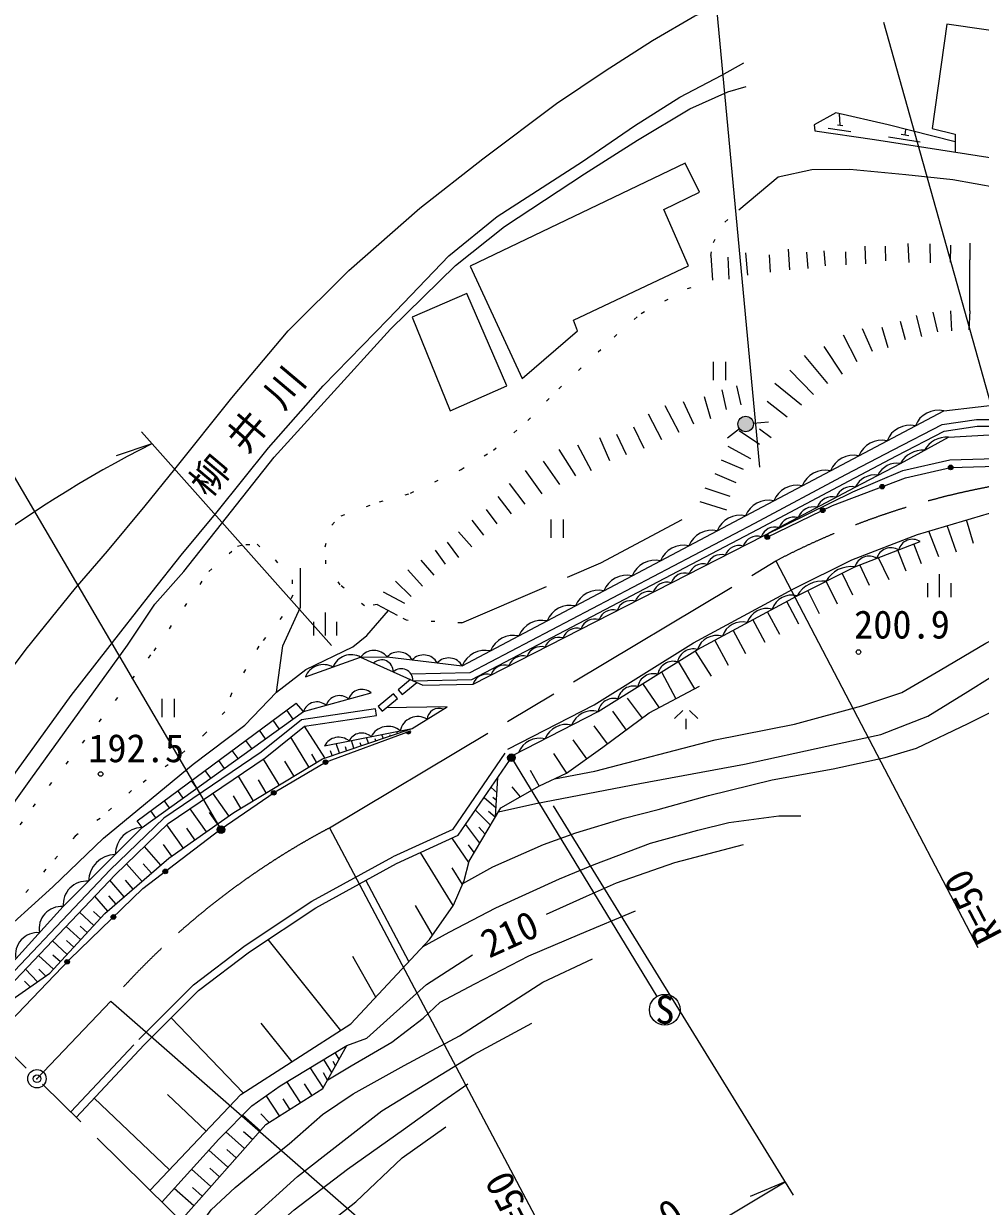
# Model space of a CAD drawing. Units: millimetres, scale not verified. Extents: x 40000 to 680000, y 20000 to 380000.
# Drawn here: x 78584 to 140818, y 261645 to 338566 of the extents above; entities that cross this region are included whole.
import ezdxf
from ezdxf.enums import TextEntityAlignment as Align

# ---------------------------------------------------------------- set-up
doc = ezdxf.new("R2010")
doc.units = ezdxf.units.MM
doc.header["$LTSCALE"] = 1000
doc.header["$PDMODE"] = 32
doc.header["$PDSIZE"] = 500
for name, pattern in [('CHAIN', [18.5, 12, -1.5, 3.5, -1.5]), ('DASHED', [7.5, 6, -1.5]), ('DOTTED', [1.75, 0.25, -1.5])]:
    doc.linetypes.add(name, pattern=pattern)
for name, color, linetype, lineweight in [('M-BGD', 7, 'Continuous', 13), ('M-BMK', 2, 'CHAIN', 13), ('M-BMK-SRVR', 3, 'Continuous', 13), ('M-STR-HTXT', 7, 'Continuous', 13), ('M-STR-STRC', 7, 'Continuous', 13)]:
    doc.layers.add(name, color=color, linetype=linetype, lineweight=lineweight)
doc.layers.add('M-BMK-HTXT', color=7, linetype='Continuous')
doc.layers.add('M-OTRS', color=6, linetype='Continuous')
doc.styles.add('ＭＳ ゴシック', font='')
doc.styles.get('ＭＳ ゴシック').set_extended_font_data('MS Gothic')

msp = doc.modelspace()

# ---------------------------------------------------------------- hatches: boundary and pattern name
at = {"layer": 'M-BGD'}
for points in [[(125051, 312527, -1), (126051, 312527, -0.41421), (125551, 312027, -0.41421)], [(138737, 309706, -0.41421), (138887, 309856, -0.41421), (139037, 309706, -1)], [(134281, 308451, -0.41421), (134431, 308601, -0.41421), (134581, 308451, -1)], [(130416, 306916, -0.41421), (130566, 307066, -0.41421), (130716, 306916, -1)], [(126806, 305174, -0.41421), (126956, 305324, -0.41421), (127106, 305174, -1)], [(103477, 292477), (103759, 292581, -1)], [(98069, 290532, -0.41421), (98219, 290682, -0.41421), (98369, 290532, -1)], [(94704, 288537, -0.41421), (94854, 288687, -0.41421), (95004, 288537, -1)], [(91214, 286163, -0.41421), (91364, 286313, -0.41421), (91514, 286163, -1)], [(87647, 283431, -0.41421), (87797, 283581, -0.41421), (87947, 283431, -1)], [(84275, 280466, -0.41421), (84425, 280616, -0.41421), (84575, 280466, -1)], [(81266, 277549, -0.41421), (81416, 277699, -0.41421), (81566, 277549, -1)]]:
    msp.add_hatch(color=256, dxfattribs=at).paths.add_polyline_path(points)
at = {"layer": 'M-STR-HTXT'}
for points in [[(110254, 290578, -1), (110377, 291063, -0.41421), (110558, 290759, -0.41421)], [(91643, 286268, -1), (91204, 286029, -0.41421), (91304, 286368, -0.41421)]]:
    msp.add_hatch(color=256, dxfattribs=at).paths.add_polyline_path(points)

# ---------------------------------------------------------------- linework, layer by layer
at = {"layer": 'M-BGD'}
for p, q in [((131698, 331961), (131665, 332712)), ((130913, 331768), (132399, 331559)), ((131524, 331985), (131871, 331936)), ((135918, 331338), (135972, 331687)), ((134834, 331204), (136909, 330880)), ((135675, 331376), (136160, 331300)), ((128318, 323907), (128406, 322546)), ((133313, 324085), (133352, 322940)), ((134627, 324085), (134644, 323135)), ((136095, 324258), (136156, 323041)), ((137542, 324252), (137547, 323008)), ((138882, 324163), (138865, 323046)), ((140134, 324291), (140140, 323196)), ((123283, 323490), (123400, 321873)), ((124389, 323385), (124467, 321940)), ((125540, 323657), (125674, 322212)), ((127086, 323535), (127153, 322396)), ((129507, 323713), (129591, 322646)), ((130636, 323796), (130731, 322823)), ((132051, 323724), (132068, 322890)), ((136652, 319585), (136986, 318229)), ((137718, 319805), (138030, 318527)), ((138869, 319883), (138933, 318598)), ((140126, 319883), (140062, 318655)), ((133140, 318739), (133787, 317269)), ((134405, 318824), (134796, 317496)), ((135601, 319223), (135935, 318016)), ((131890, 318334), (132785, 316588)), ((129365, 316990), (130878, 315173)), ((130636, 317558), (131830, 315762)), ((123432, 316574), (123432, 315374)), ((124232, 316574), (124232, 315374)), ((128418, 316023), (129960, 314454)), ((124008, 314755), (124284, 313471)), ((124966, 315021), (125232, 313772)), ((127459, 315185), (129193, 313772)), ((121480, 313981), (122153, 312536)), ((122843, 314319), (123270, 312889)), ((126955, 314006), (128248, 312991)), ((119205, 313198), (120079, 311517)), ((120286, 313735), (121214, 312004)), ((118246, 312354), (118919, 310949)), ((126048, 312578), (127043, 312680)), ((116035, 311651), (116688, 310156)), ((117160, 311872), (117787, 310537)), ((125156, 312220), (124367, 311606)), ((125132, 312104), (126454, 311212)), ((126454, 312212), (127204, 311658)), ((113397, 310880), (114490, 309167)), ((114612, 311183), (115502, 309502)), ((124382, 311087), (125873, 310275)), ((112374, 310104), (113443, 308586)), ((123969, 310191), (125380, 309584)), ((111204, 309509), (112297, 307978)), ((123556, 309299), (124903, 308724)), ((110164, 308665), (111178, 307307)), ((109429, 307816), (110293, 306690)), ((122885, 308382), (124526, 307830)), ((108667, 306967), (109356, 306026)), ((122572, 307497), (124309, 306950)), ((107730, 306282), (108491, 305305)), ((112872, 306324), (112872, 305124)), ((113672, 306324), (113672, 305124)), ((140371, 304756), (139920, 306289)), ((106864, 305525), (107729, 304537)), ((138118, 303882), (137471, 305568)), ((139274, 304186), (138653, 305916)), ((106134, 304836), (106870, 303848)), ((136999, 303442), (136502, 304725)), ((105351, 304330), (105999, 303415)), ((135988, 302959), (135461, 304322)), ((104430, 303677), (105258, 302690)), ((133604, 302019), (132979, 303361)), ((134891, 302389), (134189, 303829)), ((102768, 302308), (103802, 301310)), ((103565, 303053), (104527, 301989)), ((132529, 301398), (131820, 302818)), ((138161, 301272), (138161, 302772)), ((101965, 301603), (103365, 300873)), ((130347, 300185), (129589, 301704)), ((131516, 300820), (130781, 302299)), ((137411, 301272), (137411, 302172)), ((138911, 301272), (138911, 302172)), ((101579, 300780), (102891, 300102)), ((129020, 299511), (128221, 300993)), ((98211, 298766), (98211, 300266)), ((127764, 298842), (126968, 300317)), ((97461, 298766), (97461, 299666)), ((98961, 298766), (98961, 299666)), ((126826, 298316), (126022, 299807)), ((124433, 296822), (123544, 298470)), ((125555, 297580), (124730, 299110)), ((122257, 297763), (123299, 296125)), ((121156, 297078), (122213, 295309)), ((120076, 296406), (121010, 294664)), ((118850, 295643), (119918, 294078)), ((87572, 294651), (87572, 293451)), ((88372, 294651), (88372, 293451)), ((117848, 294693), (118811, 293390)), ((85962, 286724), (96313, 294371)), ((96110, 293338), (95696, 293914)), ((96789, 293826), (96313, 294371)), ((116888, 293853), (117768, 292619)), ((120930, 293371), (121460, 293886)), ((122430, 293371), (121900, 293886)), ((95216, 292696), (94811, 293261)), ((121680, 292686), (121680, 293346)), ((94323, 292055), (93926, 292607)), ((98172, 290811), (96854, 292867)), ((98155, 291588), (103859, 292723)), ((101963, 292086), (101881, 292330)), ((102437, 292245), (102417, 292306)), ((102911, 292405), (102870, 292526)), ((103477, 292477), (103759, 292581)), ((115670, 292906), (116548, 291717)), ((93430, 291413), (93041, 291953)), ((97130, 290223), (95963, 292152)), ((99120, 291130), (98915, 291739)), ((99594, 291289), (99512, 291533)), ((100068, 291448), (99904, 291936)), ((100542, 291608), (100480, 291791)), ((101015, 291767), (100892, 292133)), ((101489, 291926), (101448, 292048)), ((114309, 291981), (115195, 290742)), ((92536, 290771), (92156, 291300)), ((97644, 290533), (97333, 291046)), ((98646, 290970), (98543, 291275)), ((113043, 291092), (113902, 289818)), ((91643, 290129), (91271, 290646)), ((95201, 289055), (94183, 290737)), ((96166, 289639), (95582, 290603)), ((111542, 290014), (112128, 288981)), ((89857, 288845), (89502, 289339)), ((90750, 289487), (90387, 289992)), ((93519, 288036), (92552, 289634)), ((94360, 288546), (93851, 289387)), ((109278, 286982), (109439, 289541)), ((88963, 288203), (88617, 288685)), ((91936, 287047), (90900, 288516)), ((109376, 288543), (108986, 288880)), ((110342, 288920), (110884, 288276)), ((88070, 287561), (87732, 288031)), ((92720, 287553), (92237, 288352)), ((109313, 287545), (108535, 288221)), ((109345, 288044), (109102, 288238)), ((87177, 286919), (86847, 287378)), ((90468, 286011), (89411, 287508)), ((91202, 286529), (90684, 287263)), ((108957, 286440), (107978, 287409)), ((109261, 286954), (108831, 287336)), ((86283, 286277), (85962, 286724)), ((88970, 284954), (87905, 286464)), ((89719, 285482), (89191, 286231)), ((108265, 285272), (107344, 286484)), ((108611, 285856), (108204, 286300)), ((107546, 284019), (106467, 285596)), ((87503, 283833), (86445, 285053)), ((88215, 284421), (87683, 285176)), ((106518, 281203), (104396, 284651)), ((107896, 284649), (107516, 285150)), ((86284, 282775), (85282, 283929)), ((86894, 283304), (86364, 283914)), ((107133, 282576), (106469, 283657)), ((85130, 281773), (84195, 282849)), ((85707, 282274), (85206, 282851)), ((103643, 277560), (100843, 282849)), ((84053, 280838), (83208, 281811)), ((84592, 281305), (84124, 281843)), ((83160, 279910), (82224, 280776)), ((83598, 280383), (83124, 280821)), ((105187, 279296), (104072, 281210)), ((82294, 278974), (81345, 279852)), ((82727, 279442), (82259, 279875)), ((81416, 278024), (80453, 278915)), ((81855, 278499), (81380, 278938)), ((99223, 273088), (94480, 279004)), ((80526, 277062), (79550, 277964)), ((80971, 277543), (80490, 277988)), ((101496, 275249), (100002, 277892)), ((79485, 276244), (78698, 277069)), ((80030, 276624), (79578, 277069)), ((79008, 275912), (78637, 276280)), ((92860, 269018), (88188, 273906)), ((96041, 271053), (94031, 273554)), ((99119, 271226), (98852, 271642)), ((98628, 270355), (98113, 271198)), ((98873, 270790), (98717, 271057)), ((98070, 269364), (97228, 270666)), ((98349, 269859), (98079, 270320)), ((96584, 268391), (95715, 269757)), ((97336, 268869), (96858, 269621)), ((88072, 264028), (83170, 268675)), ((90453, 266539), (87942, 268919)), ((95218, 267523), (94370, 268856)), ((95901, 267957), (95466, 268640)), ((93982, 266561), (92827, 267587)), ((94551, 267099), (94023, 267664)), ((92956, 265406), (91738, 266487)), ((93469, 265983), (92891, 266496)), ((91874, 264188), (90624, 265298)), ((92415, 264797), (91806, 265338)), ((90764, 262939), (89506, 264056)), ((91319, 263563), (90694, 264118)), ((89646, 261680), (88379, 262806)), ((90205, 262309), (89576, 262868))]:
    msp.add_line(p, q, dxfattribs=at)
at = {"layer": 'M-BGD', "linetype": 'DASHED'}
msp.add_line((140126, 319883), (140140, 323196), dxfattribs=at)
at = {"layer": 'M-BGD'}
for points in [[(66924, 282276), (69757, 286092), (72628, 289893), (74901, 292793), (78753, 297875), (81962, 301847), (84028, 304255), (86490, 307215), (88418, 309593), (92123, 314237), (95787, 318596), (99733, 322522), (104364, 326556), (108465, 329774), (113248, 333384), (116411, 335493), (119482, 337463), (122256, 339065), (123222, 339474)], [(139176, 330871), (134820, 331980), (131423, 332768), (130013, 331994), (130056, 331585), (133934, 331040), (149932, 328543), (150843, 335565), (143595, 336600), (143766, 337804), (138649, 338535), (137681, 331758), (139180, 331379), (139170, 330223)], [(70126, 279124), (73319, 283425), (76218, 287261), (78192, 290038), (81674, 294867), (84904, 299003), (86944, 301608), (88826, 303997), (91179, 306813), (94502, 310979), (98074, 315009), (102292, 319345), (106234, 323457), (109381, 326025), (114943, 329609), (118324, 331922), (121260, 333791), (124005, 335216), (125436, 336008)], [(70882, 278380), (74159, 282795), (77064, 286640), (79046, 289427), (85331, 298143), (87119, 300813), (88995, 302934), (94883, 310378), (98346, 314190), (102447, 318701), (106687, 322831), (109867, 325383), (115076, 328793), (118517, 330998), (121912, 333032), (124400, 334140), (125591, 334476)], [(143380, 327628), (139027, 328405), (135965, 328744), (132320, 329070), (129866, 329057), (127672, 328574), (125117, 326437)], [(100501, 297362), (102225, 297376), (107118, 296789), (138435, 313383), (142916, 313898), (148768, 313871), (153355, 313672), (161105, 313533), (163099, 313555), (163120, 311655)], [(103778, 296281), (107627, 296364), (126152, 306089), (132065, 309235), (135157, 310856), (138328, 312486), (140577, 312829), (144286, 312829), (150684, 312853)], [(103910, 295834), (107743, 295917), (126362, 305692), (132275, 308837), (135364, 310457), (138468, 312052), (140611, 312379), (144287, 312379), (150136, 312401)], [(127058, 305439), (132682, 308429), (135617, 309969), (138745, 311681), (141417, 311829), (144288, 311829), (149466, 311849)], [(126956, 305174), (131191, 307217), (135939, 309026), (138887, 309706), (142622, 309814), (145068, 310248), (146728, 310509), (149896, 310601), (163268, 311160), (167353, 311342), (172683, 311287), (177397, 311058), (180163, 310715), (188935, 309427)], [(96911, 296075), (100501, 297362), (104548, 295547), (107818, 295618), (126704, 305265), (132524, 308117), (135784, 309503), (138823, 310204), (142570, 310313)], [(110087, 291371), (115702, 294273), (122165, 298295), (128671, 301804), (132459, 303696), (136732, 305350), (142579, 307073), (145118, 307380), (147426, 307471), (152155, 307355), (160174, 306798), (165671, 306894), (170807, 307401), (176102, 307375), (180594, 307127), (185964, 306560), (190592, 305819), (195624, 304725)], [(82003, 267432), (86426, 272146), (89958, 275674), (93281, 278206), (97584, 281070), (102843, 283942), (106859, 285776), (110428, 290985), (115949, 293838), (122416, 297862), (128902, 301360), (132661, 303238), (136913, 304884)], [(113119, 289450), (115733, 289955), (123577, 291981), (128722, 293014), (133109, 294192), (135721, 295055), (138202, 296508), (141178, 298267), (144602, 299921), (146943, 300933), (149960, 302083), (154129, 303535), (157125, 304510), (159908, 305085)], [(73474, 275828), (76527, 278879), (80477, 282416), (83783, 285590), (89610, 290398), (92964, 292948), (95038, 295078), (96938, 296561), (99989, 298026), (100915, 298762), (102322, 300396)], [(109473, 287311), (111893, 287835), (118667, 289145), (125473, 290408), (130828, 291565), (134345, 292341), (137404, 293516), (139996, 295140), (142908, 296944)], [(86811, 262698), (92717, 268927), (99878, 273507), (104983, 279003), (106536, 281229), (107245, 282829), (107564, 284089), (109620, 287559), (112148, 288992), (113902, 289818), (116258, 291502), (119278, 293735), (122540, 295485)], [(103759, 295902), (102956, 295237), (103211, 294929), (104165, 295719)], [(74981, 274345), (81159, 281141), (86283, 286277), (96789, 293826), (101186, 295045)], [(75563, 273772), (84537, 283208), (87989, 286545), (94301, 290817), (96854, 292867), (101539, 293563), (101473, 294008), (96668, 293295), (94033, 291179), (87704, 286896), (84217, 283525), (75242, 274088)], [(103859, 292723), (106131, 294126), (102161, 294059)], [(107164, 282647), (109107, 283725), (112410, 285178), (114504, 285944), (117638, 286888), (119857, 287460), (123131, 288360), (127277, 289389), (131234, 290091), (134632, 290834), (136668, 291452), (140016, 293058), (142059, 294073)], [(76135, 273208), (77844, 275102), (80285, 276801), (83873, 280681), (88027, 284288), (92252, 287270), (98015, 290758), (103859, 292723)], [(76702, 272650), (81563, 277702), (86333, 282309), (91364, 286163), (94948, 288601), (98219, 290532), (103759, 292581)], [(104531, 278517), (106267, 279481), (109296, 281050), (113441, 282953), (115693, 283886), (119371, 285274), (122444, 286118), (124456, 286600), (127704, 287037), (129138, 287049)], [(112599, 280644), (115194, 281826), (117145, 282684), (120951, 284007), (125420, 285173)], [(98362, 269882), (99900, 270784), (102533, 272325), (104565, 273881), (105688, 274920), (107941, 276111), (111451, 277930), (114764, 279340), (118375, 280869)], [(87591, 261931), (91272, 266016), (93420, 268187), (95263, 269485), (99609, 272098), (100915, 272584), (104781, 276073), (107789, 278011)], [(89671, 259883), (90778, 261408), (92341, 262863), (94159, 264365), (95861, 265705), (98029, 267614), (100016, 268972), (103338, 270809), (106934, 272731), (112364, 276232), (115597, 277745)], [(91047, 258528), (93333, 260812), (96402, 263594), (101886, 267865), (107872, 271527), (111648, 273558)], [(88806, 260735), (94342, 266966), (98046, 269320), (99609, 272098)], [(92146, 257446), (94282, 259735), (96174, 261423), (99660, 264060), (103304, 266653), (105859, 268486), (107469, 269618)], [(93842, 255777), (95038, 257520), (98085, 260283), (100189, 261945), (103215, 264800), (106056, 266811)]]:
    msp.add_lwpolyline(points, dxfattribs=at)
for points in [[(107624, 322785), (111011, 315497), (114617, 318586), (114354, 319280), (121825, 322824), (120228, 326490), (122554, 327613), (121616, 329497)], [(106328, 313383), (110005, 315016), (107419, 321010), (103851, 319470)], [(101915, 293855), (102903, 294673), (102648, 294981), (101644, 294150)]]:
    msp.add_lwpolyline(points, close=True, dxfattribs=at)
at = {"layer": 'M-BGD', "linetype": 'DOTTED'}
for points in [[(123283, 323490), (123449, 324335), (124190, 325658), (125117, 326437)], [(101579, 300780), (100747, 300699), (99182, 302058), (98251, 303423), (98199, 304536), (98626, 305959), (99244, 306563), (101723, 307457), (103745, 308023), (107036, 309567), (109138, 310821), (111383, 312746), (113393, 314824), (116990, 318182), (118745, 319718), (121777, 321331), (123400, 321873)], [(71632, 277642), (72242, 277912), (79201, 287628), (87069, 297775), (90638, 302934), (92503, 304592), (93041, 304692), (93768, 304704), (94946, 303697), (96052, 302391), (96086, 301385), (95397, 300016), (93881, 298079), (92112, 294991), (91674, 293814), (90402, 292393), (87990, 290366), (85606, 288694), (83551, 286879), (81940, 285732), (80031, 283581), (76657, 279606), (73202, 276096)], [(107088, 299587), (103486, 299763), (102891, 300102)]]:
    msp.add_lwpolyline(points, dxfattribs=at)
at = {"layer": 'M-BGD', "linetype": 'DASHED'}
for points in [[(107088, 299587), (116122, 303491), (121467, 306350)], [(95038, 295078), (95447, 298097), (96583, 300616), (96604, 303152)], [(81647, 267783), (86067, 272494), (89628, 276052), (92990, 278613), (97325, 281498), (102619, 284389), (106525, 286173), (110087, 291371)]]:
    msp.add_lwpolyline(points, dxfattribs=at)
at = {"layer": 'M-BGD'}
for centre, radius in [((125551, 312527), 500), ((138887, 309706), 150), ((134431, 308451), 150), ((130566, 306916), 150), ((126956, 305174), 150), ((132890, 297697), 150), ((98219, 290532), 150), ((83589, 289765), 150), ((94854, 288537), 150), ((91364, 286163), 150), ((87797, 283431), 150), ((84425, 280466), 150), ((81416, 277549), 150)]:
    msp.add_circle(centre, radius, dxfattribs=at)
for centre, radius, start, end in [((138070, 311845), 1580, 76.64508, 159.1895), ((136228, 310869), 1580, 76.64508, 159.1895), ((138660, 309980), 1703, 87.12228, 150.26447), ((134386, 309893), 1580, 76.64508, 159.1895), ((137096, 309124), 1703, 87.12228, 150.26447), ((132544, 308917), 1580, 76.64508, 159.1895), ((130702, 307941), 1580, 76.64508, 159.1895), ((135408, 308584), 1400, 81.3189, 153.94534), ((128859, 306965), 1580, 76.64508, 159.1895), ((132441, 307386), 1071, 77.06991, 158.9565), ((133938, 307815), 1400, 81.3189, 153.94534), ((131202, 306727), 1071, 77.06991, 158.9565), ((127017, 305989), 1580, 76.64508, 159.1895), ((129963, 306068), 1071, 77.06991, 158.9565), ((125175, 305012), 1580, 76.64508, 159.1895), ((128724, 305409), 1071, 77.06991, 158.9565), ((123333, 304036), 1580, 76.64508, 159.1895), ((127464, 304872), 957, 74.19075, 160.45037), ((121491, 303060), 1580, 76.64508, 159.1895), ((125121, 303675), 957, 73.66613, 160.45037), ((126292, 304274), 957, 73.66613, 160.45037), ((136410, 304077), 951, 58.10063, 164.23059), ((123949, 303077), 957, 73.66613, 160.45037), ((133576, 302980), 951, 58.10063, 164.23059), ((134993, 303528), 951, 58.10063, 164.23059), ((119649, 302084), 1580, 76.64508, 159.1895), ((122778, 302479), 957, 73.66613, 160.45037), ((132416, 301378), 1876, 82.47679, 150.59398), ((117806, 301108), 1580, 76.64508, 159.1895), ((121606, 301880), 957, 73.66613, 160.45037), ((130536, 300439), 1876, 82.47679, 150.59398), ((115964, 300132), 1580, 76.64508, 159.1895), ((119264, 300683), 957, 73.66613, 160.45037), ((120435, 301282), 957, 73.66613, 160.45037), ((118092, 300085), 957, 73.66613, 160.45037), ((128558, 300058), 1347, 75.20864, 161.47527), ((114122, 299156), 1580, 76.64508, 159.1895), ((116921, 299487), 957, 73.66613, 160.45037), ((126936, 299183), 1347, 75.20864, 161.47527), ((112280, 298180), 1580, 76.64508, 159.1895), ((114578, 298290), 957, 73.66613, 160.45037), ((115749, 298888), 957, 73.66613, 160.45037), ((125315, 298309), 1347, 75.20864, 161.47527), ((110438, 297204), 1580, 76.64508, 159.1895), ((113406, 297692), 957, 73.66613, 160.45037), ((123693, 297434), 1347, 75.20864, 161.47527), ((101369, 296714), 1083, 37.70149, 143.23374), ((102971, 296695), 1010, 28.72326, 137.59278), ((108595, 296228), 1580, 76.64508, 159.1895), ((112235, 297093), 957, 73.66613, 160.45037), ((122143, 296859), 1040, 74.78481, 169.0002), ((99888, 296248), 1272, 61.15042, 158.3014), ((101872, 296426), 760, 358.54493, 133.15424), ((104602, 296499), 1010, 28.72326, 137.59278), ((106233, 296304), 1010, 28.72326, 137.59278), ((111063, 296495), 957, 73.66613, 160.45037), ((120850, 296054), 1040, 74.78481, 169.0002), ((98092, 295604), 1272, 61.15042, 158.3014), ((103151, 295853), 760, 358.54493, 133.15424), ((108720, 295298), 957, 73.66613, 160.45037), ((109892, 295896), 957, 73.66613, 160.45037), ((119556, 295249), 1040, 74.78481, 169.0002), ((118263, 294445), 1040, 74.78481, 169.0002), ((99123, 293948), 914, 49.14412, 161.84988), ((100588, 294354), 914, 49.14412, 161.84988), ((116970, 293640), 1040, 74.78481, 169.0002), ((97657, 293542), 914, 49.14412, 161.84988), ((105585, 293276), 760, 66.70483, 176.67548), ((115608, 292385), 1493, 76.7669, 157.89244), ((104213, 292349), 1149, 57.74685, 168.93501), ((100575, 291526), 902, 47.52067, 154.9911), ((102286, 291623), 1239, 49.77985, 152.73192), ((103618, 292529), 150, 200.29659, 20.29659), ((113883, 291494), 1493, 76.7669, 157.89244), ((99082, 291115), 1040, 49.5362, 152.97557), ((112158, 290602), 1493, 76.7669, 157.89244), ((86323, 284497), 1781, 91.26302, 178.86852), ((84581, 282751), 1781, 91.26302, 178.86852), ((82674, 281271), 1521, 85.22185, 184.9097), ((81038, 279699), 1447, 85.21232, 190.23947), ((79493, 278000), 1447, 85.21232, 190.23947)]:
    msp.add_arc(centre, radius, start, end, dxfattribs=at)
at = {"layer": 'M-BMK'}
for p, q in [((98482, 286260), (127508, 303618)), ((105110, 244684), (59293, 289789)), ((79450, 269945), (84246, 274989))]:
    msp.add_line(p, q, dxfattribs=at)
for centre, start, end in [((150680, 259311), 91.61179, 117.60915), ((121884, 242074), 117.90735, 138.83018)]:
    msp.add_arc(centre, 50000, start, end, dxfattribs=at)
at = {"layer": 'M-BMK-SRVR'}
msp.add_circle((79450, 269945), 600, dxfattribs=at)
at = {"layer": 'M-OTRS'}
msp.add_point((79450, 269945), dxfattribs=at)
msp.add_point((79450, 269945), dxfattribs=at)
at = {"layer": 'M-STR-HTXT'}
for p, q in [((126482, 309721), (123544, 340918)), ((142622, 309814), (134550, 338635)), ((91424, 286148), (71274, 320521)), ((98620, 298126), (86240, 312015)), ((86928, 311243), (84605, 310449)), ((127508, 303618), (140657, 278475)), ((110315, 290820), (119773, 275288)), ((113039, 287702), (128640, 262380)), ((98482, 286260), (112523, 259748)), ((84246, 274989), (106829, 255240)), ((114863, 255330), (128116, 263231)), ((128116, 263231), (125853, 262280))]:
    msp.add_line(p, q, dxfattribs=at)
for centre in [(110315, 290820), (91424, 286148)]:
    msp.add_circle(centre, 250, dxfattribs=at)
msp.add_arc((121884, 242074), 77500, 116.81077, 138.14588, dxfattribs=at)
at = {"layer": 'M-STR-STRC'}
msp.add_circle((120293, 274434), 1000, dxfattribs=at)

# ---------------------------------------------------------------- texts
at = {"layer": 'M-BGD', "style": 'ＭＳ ゴシック'}
for s, p in [('200.9', (132603, 299490)), ('192.5', (82785, 291447))]:
    msp.add_text(s, height=1833, dxfattribs=at).set_placement(p, align=Align.MIDDLE_LEFT)
msp.add_text('210', height=1833, rotation=24.236, dxfattribs=at).set_placement((110187, 279361), align=Align.MIDDLE_CENTER)
at = {"layer": 'M-BMK-HTXT', "style": 'ＭＳ ゴシック'}
msp.add_text('柳 井 川', height=1833, rotation=49.941, dxfattribs=at).set_placement((91034, 307285), align=Align.BOTTOM_LEFT)
at = {"layer": 'M-STR-HTXT', "style": 'ＭＳ ゴシック'}
msp.add_text('R=50', height=1833, rotation=117.609, dxfattribs=at).set_placement((140657, 278475), align=Align.TOP_LEFT)
msp.add_text('R=50', height=1833, rotation=117.907, dxfattribs=at).set_placement((112927, 259962), align=Align.BOTTOM_LEFT)
msp.add_text('側\u3000溝\u3000L=37.0', height=1833, rotation=35, dxfattribs=at).set_placement((114863, 255330), align=Align.BOTTOM_CENTER)
at = {"layer": 'M-STR-STRC', "style": 'ＭＳ ゴシック'}
msp.add_text('S', height=1833, dxfattribs=at).set_placement((120293, 274434), align=Align.MIDDLE_CENTER)

doc.saveas('drawing.dxf')
